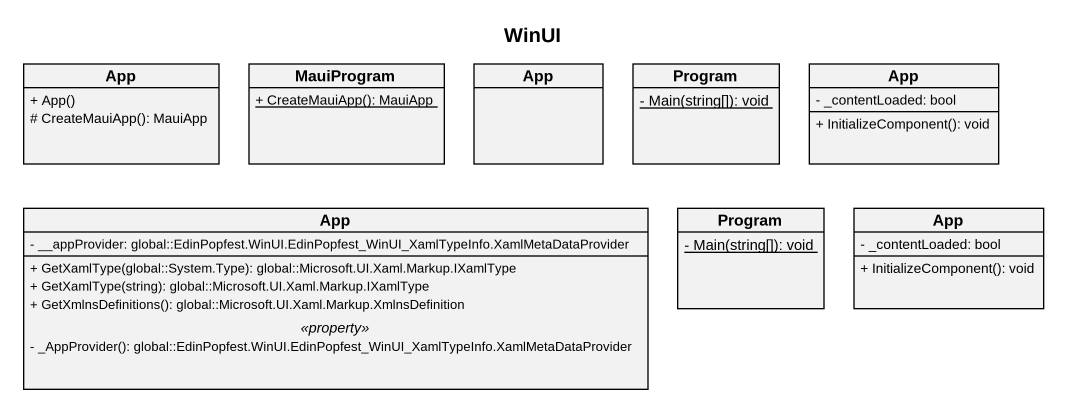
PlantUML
@startuml
title WinUI
hide circle
hide empty members
skinparam classAttributeIconSize 0
class App {
  + App()
  # CreateMauiApp(): MauiApp
}
class MauiProgram {
  {static} + CreateMauiApp(): MauiApp
}
class "App" as App_2
class Program {
  {static} - Main(string[]): void
}
class "App" as App_3 {
  - _contentLoaded: bool
  + InitializeComponent(): void
}
class "App" as App_4 {
  - __appProvider: global::EdinPopfest.WinUI.EdinPopfest_WinUI_XamlTypeInfo.XamlMetaDataProvider
  --
  + GetXamlType(global::System.Type): global::Microsoft.UI.Xaml.Markup.IXamlType
  + GetXamlType(string): global::Microsoft.UI.Xaml.Markup.IXamlType
  + GetXmlnsDefinitions(): global::Microsoft.UI.Xaml.Markup.XmlnsDefinition
  .. <<property>> ..
  - _AppProvider(): global::EdinPopfest.WinUI.EdinPopfest_WinUI_XamlTypeInfo.XamlMetaDataProvider
}
class "Program" as Program_2 {
  {static} - Main(string[]): void
}
class "App" as App_5 {
  - _contentLoaded: bool
  + InitializeComponent(): void
}
@enduml
